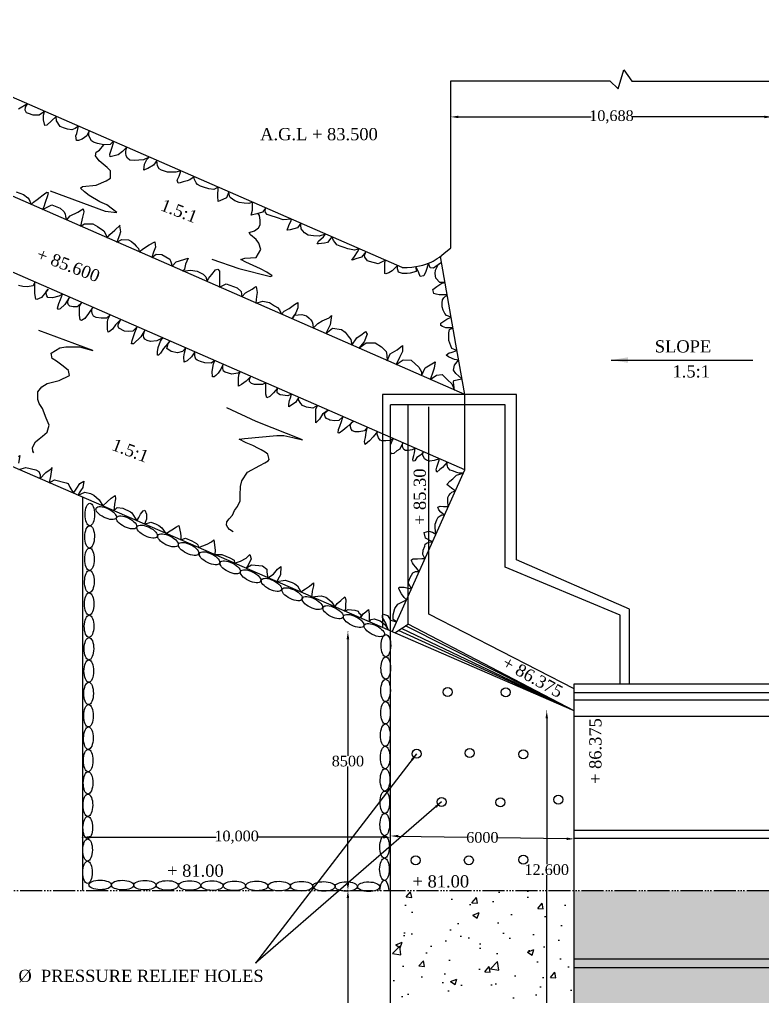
# Model space of a CAD drawing. Header units: millimetres. Extents: x 7935 to 194228, y 6997 to 116944.
# Drawn here: x 30254 to 54557, y 39617 to 71581 of the extents above; entities that cross this region are included whole.
import ezdxf

# ---------------------------------------------------------------- set-up
doc = ezdxf.new("R2010")
doc.units = ezdxf.units.MM
doc.header["$MEASUREMENT"] = 0
doc.linetypes.add('ACAD_ISO06W100', pattern=[36, 24, -3, 0, -3, 0, -3, 0, -3])
for name, color, linetype in [('DIM', 5, 'Continuous'), ('DWG.LINE', 10, 'Continuous'), ('HATCH', 2, 'Continuous'), ('TEXT', 7, 'Continuous')]:
    doc.layers.add(name, color=color, linetype=linetype)
doc.layers.add('DO LINE', color=3, linetype='Continuous', plot=False)
doc.styles.get("Standard").update_dxf_attribs({"font": 'TIMES.TTF', "height": 350})
doc.dimstyles.get("Standard").update_dxf_attribs({"dimtxt": 350, "dimasz": 250, "dimexe": 0.18, "dimexo": 0.0625, "dimgap": 0.09, "dimtad": 0, "dimtih": 1, "dimtoh": 1, "dimdec": 0, "dimzin": 0, "dimdsep": 46, "dimtxsty": 'Standard', "dimcen": 300, "dimclrd": 5, "dimclre": 5, "dimclrt": 4, "dimadec": 0, "dimazin": 0, "dimtfac": 1, "dimtdec": 0, "dimtofl": 0, "dimtmove": 0, "dimatfit": 3, "dimfxl": 5, "dimfxlon": 1, "dimtolj": 1, "dimtzin": 0, "dimarcsym": 0})

# ---------------------------------------------------------------- blocks, each defined once
blk = doc.blocks.new('*D40')
at = {"layer": 'Defpoints', "color": 0, "ltscale": 0.2}
for p in [(40996, 43083), (41225, 43083), (41110, 34716)]:
    blk.add_point(p, dxfattribs=at)
at = {"layer": 'DIM', "color": 5, "lineweight": -2, "ltscale": 0.2}
for p, q in [((41001, 43083), (40996, 43083)), ((40996, 42833), (40996, 39077)), ((40996, 34966), (40996, 38721)), ((41001, 34716), (40996, 34716))]:
    blk.add_line(p, q, dxfattribs=at)
at = {"layer": 'DIM', "color": 5, "ltscale": 0.2}
for points in [[(40954, 42833), (41038, 42833), (40996, 43083)], [(40954, 34966), (41038, 34966), (40996, 34716)]]:
    blk.add_solid(points, dxfattribs=at)
at = {"layer": 'DIM', "color": 4, "ltscale": 0.2, "insert": (40996, 38899), "char_height": 350, "attachment_point": 5}
blk.add_mtext('\\A1;8500', dxfattribs=at)
blk = doc.blocks.new('*D41')
at = {"layer": 'Defpoints', "color": 0, "ltscale": 0.2}
for p in [(40996, 51552), (41111, 51552), (41225, 43083)]:
    blk.add_point(p, dxfattribs=at)
at = {"layer": 'DIM', "color": 5, "lineweight": -2, "ltscale": 0.2}
for p, q in [((41001, 51552), (40996, 51552)), ((40996, 51302), (40996, 47495)), ((40996, 43333), (40996, 47139)), ((41001, 43083), (40996, 43083))]:
    blk.add_line(p, q, dxfattribs=at)
at = {"layer": 'DIM', "color": 5, "ltscale": 0.2}
for points in [[(40954, 51302), (41038, 51302), (40996, 51552)], [(40954, 43333), (41038, 43333), (40996, 43083)]]:
    blk.add_solid(points, dxfattribs=at)
at = {"layer": 'DIM', "color": 4, "ltscale": 0.2, "insert": (40996, 47317), "char_height": 350, "attachment_point": 5}
blk.add_mtext('\\A1;8500', dxfattribs=at)
blk = doc.blocks.new('*D44')
at = {"layer": 'Defpoints', "color": 0, "ltscale": 0.2}
for p in [(47447, 48963), (47500, 48963), (47357, 36639)]:
    blk.add_point(p, dxfattribs=at)
at = {"layer": 'DIM', "color": 5, "lineweight": -2, "ltscale": 0.2}
for p, q in [((47495, 48963), (47500, 48963)), ((47500, 48713), (47500, 43943)), ((47500, 36889), (47500, 43586)), ((47495, 36639), (47500, 36639))]:
    blk.add_line(p, q, dxfattribs=at)
at = {"layer": 'DIM', "color": 5, "ltscale": 0.2}
for points in [[(47458, 48713), (47542, 48713), (47500, 48963)], [(47458, 36889), (47542, 36889), (47500, 36639)]]:
    blk.add_solid(points, dxfattribs=at)
at = {"layer": 'DIM', "color": 4, "ltscale": 0.2, "insert": (47500, 43764), "char_height": 350, "attachment_point": 5}
blk.add_mtext('\\A1;12.600', dxfattribs=at)
blk = doc.blocks.new('*D45')
at = {"layer": 'Defpoints', "color": 0, "ltscale": 0.2}
for p in [(42392, 44888), (42392, 44868), (48399, 44792)]:
    blk.add_point(p, dxfattribs=at)
at = {"layer": 'DIM', "color": 5, "lineweight": -2, "ltscale": 0.2}
for p, q in [((42392, 44873), (42392, 44868)), ((42642, 44864), (44899, 44828)), ((48149, 44776), (45892, 44812)), ((48399, 44777), (48399, 44771))]:
    blk.add_line(p, q, dxfattribs=at)
at = {"layer": 'DIM', "color": 5, "ltscale": 0.2}
for points in [[(42643, 44906), (42641, 44822), (42392, 44868)], [(48149, 44817), (48148, 44734), (48399, 44772)]]:
    blk.add_solid(points, dxfattribs=at)
at = {"layer": 'DIM', "color": 4, "ltscale": 0.2, "insert": (45395, 44820), "char_height": 350, "attachment_point": 5}
blk.add_mtext('\\A1;6000', dxfattribs=at)
blk = doc.blocks.new('*D46')
at = {"layer": 'Defpoints', "color": 0, "ltscale": 0.2}
for p in [(32317, 44807), (42392, 44868), (42392, 44827)]:
    blk.add_point(p, dxfattribs=at)
at = {"layer": 'DIM', "color": 5, "lineweight": -2, "ltscale": 0.2}
for p, q in [((32317, 44822), (32317, 44827)), ((32567, 44827), (36683, 44827)), ((42142, 44827), (38026, 44827)), ((42392, 44832), (42392, 44827))]:
    blk.add_line(p, q, dxfattribs=at)
at = {"layer": 'DIM', "color": 5, "ltscale": 0.2}
for points in [[(32567, 44868), (32567, 44785), (32317, 44827)], [(42142, 44868), (42142, 44785), (42392, 44827)]]:
    blk.add_solid(points, dxfattribs=at)
at = {"layer": 'DIM', "color": 4, "ltscale": 0.2, "insert": (37355, 44827), "char_height": 350, "attachment_point": 5}
blk.add_mtext('\\A1;10,000', dxfattribs=at)
blk = doc.blocks.new('*D47')
at = {"layer": 'Defpoints', "color": 0, "ltscale": 0.2}
for p in [(44361, 68456), (54872, 68456), (54872, 68395)]:
    blk.add_point(p, dxfattribs=at)
at = {"layer": 'DIM', "color": 5, "lineweight": -2, "ltscale": 0.2}
for p, q in [((44361, 68400), (44361, 68395)), ((44611, 68395), (48951, 68395)), ((54622, 68395), (50282, 68395)), ((54872, 68400), (54872, 68395))]:
    blk.add_line(p, q, dxfattribs=at)
at = {"layer": 'DIM', "color": 5, "ltscale": 0.2}
for points in [[(44611, 68436), (44611, 68353), (44361, 68395)], [(54622, 68436), (54622, 68353), (54872, 68395)]]:
    blk.add_solid(points, dxfattribs=at)
at = {"layer": 'DIM', "color": 4, "ltscale": 0.2, "insert": (49617, 68395), "char_height": 350, "attachment_point": 5}
blk.add_mtext('\\A1;10,688', dxfattribs=at)

msp = doc.modelspace()

# ---------------------------------------------------------------- hatches: boundary and pattern name
at = {"layer": 'HATCH', "ltscale": 0.2}
h = msp.add_hatch(dxfattribs=at)
h.set_pattern_fill('AR-CONC', color=256, scale=300, style=0)
h.paths.add_polyline_path([(50000.6, 35819.7), (49651.2, 35819.7), (49651.2, 33746.4), (49943.9, 33173.1), (50000.6, 33192.6)])
h.paths.add_polyline_path([(49943.9, 33173.1), (49651.2, 33746.4), (49651.2, 33412.4), (45930.3, 32126.9), (45930.3, 28426.1), (46185, 28426.1), (46185, 31875.3)])
h.paths.add_polyline_path([(45930.3, 32126.9), (49651.2, 33412.4), (49651.2, 33746.4), (48592.5, 35819.7), (48399, 35819.7), (48399, 36008.7), (43531.6, 33894.1), (43531.6, 28426.1), (45930.3, 28426.1)])
h.paths.add_polyline_path([(46185, 28426.1), (45930.3, 28426.1), (45930.3, 27136.8), (42392.3, 27136.8), (42392.3, 28426.1), (41969.2, 28426.1), (41969.2, 26855), (46185, 26855)])
h.paths.add_polyline_path([(43531.6, 28426.1), (42817, 28426.1), (42817, 27136.8), (43531.6, 27136.8)], flags=17)
h.paths.add_polyline_path([(45930.3, 28426.1), (43531.6, 28426.1), (43531.6, 27136.8), (45930.3, 27136.8)], flags=17)
h.paths.add_polyline_path([(42817, 28426.1), (42392.3, 28426.1), (42392.3, 27136.8), (42817, 27136.8)])
h.paths.add_polyline_path([(42392.3, 34715.9), (41969.2, 34715.9), (41969.2, 28426.1), (42392.3, 28426.1)])
h.paths.add_polyline_path([(42817, 34212.1), (48214.9, 36559.1), (48205.8, 36576.9), (42419.6, 34715.9), (42392.3, 34715.9), (42392.3, 28426.1), (42817, 28426.1)])
h.paths.add_polyline_path([(43531.6, 33894.1), (48399, 36008.7), (48399, 36198.7), (48214.9, 36559.1), (42817, 34212.1), (42817, 28426.1), (43531.6, 28426.1)])
h.paths.add_polyline_path([(48399, 43082.6), (42392.3, 43082.6), (42392.3, 34715.9), (42419.6, 34715.9), (48205.8, 36576.9), (48399, 36639.1)])
h.paths.add_polyline_path([(46732.2, 37681.7), (47358.8, 37681.7), (47358.8, 38281.7), (46732.2, 38281.7)], flags=24)
h = msp.add_hatch(dxfattribs=at)
h.set_pattern_fill('AR-CONC', color=256, scale=300, style=0)
h.paths.add_polyline_path([(80089.2, 43082.6), (61318.5, 43082.6, -0.1999171), (61422.1, 42833.9, -1), (60721.2, 42833.9, -0.1999171), (60824.8, 43082.6), (48399, 43082.6), (48399, 40846.8), (80089.2, 40846.8)])
h.paths.add_polyline_path([(80089.2, 40846.8), (48399, 40846.8), (48399, 40564.8), (80089.2, 40564.8)])
h.paths.add_polyline_path([(80089.2, 40564.8), (48399, 40564.8), (48399, 36639.1), (80089.2, 36639.1)])
h.paths.add_polyline_path([(61473.1, 38559.2, -1), (60772.3, 38559.2, -1)], flags=16)
h.paths.add_polyline_path([(80089.2, 36639.1), (48399, 36639.1), (48399, 36365.9), (80089.2, 36365.9)])
h.paths.add_polyline_path([(80089.2, 36365.9), (48399, 36365.9), (48399, 36198.7), (48440.9, 36116.6), (80089.2, 36116.6)])
h.paths.add_polyline_path([(80089.2, 36116.6), (48440.9, 36116.6), (48592.5, 35819.7), (80089.2, 35819.7)])
h.paths.add_polyline_path([(80089.2, 43082.6), (80089.2, 40846.8), (100192.9, 40846.8), (100192.9, 43082.6)])
h.paths.add_polyline_path([(107543.6, 40846.8), (80089.2, 40846.8), (80089.2, 40564.8), (107543.6, 40564.8)])
h.paths.add_polyline_path([(107543.6, 40564.8), (80089.2, 40564.8), (80089.2, 36639.1), (107543.6, 36639.1)])
h.paths.add_polyline_path([(107553.6, 36639.1), (80089.2, 36639.1), (80089.2, 36365.9), (107553.6, 36365.9)])
h.paths.add_polyline_path([(107676.2, 36365.9), (80089.2, 36365.9), (80089.2, 36116.6), (107586.9, 36116.6)])
h.paths.add_polyline_path([(107586.9, 36116.6), (80089.2, 36116.6), (80089.2, 35819.7), (107480.6, 35819.7)])
h.paths.add_polyline_path([(63499.7, 41612.3), (64410.6, 41612.3), (64410.6, 41081.3), (63499.7, 41081.3)], flags=24)
h.paths.add_polyline_path([(62752.6, 42230.3), (63931.7, 42230.3), (63931.7, 41699.2), (62752.6, 41699.2)], flags=24)
h.paths.add_polyline_path([(64291.7, 37404.6), (65202.5, 37404.6), (65202.5, 36873.5), (64291.7, 36873.5)], flags=24)
h.paths.add_polyline_path([(62745.9, 38867.5), (63928, 38867.5), (63928, 38336.4), (62745.9, 38336.4)], flags=24)
h.paths.add_polyline_path([(60875.7, 38260.1), (61374, 38260.1), (61374, 38869.2), (60875.7, 38869.2)], flags=24)

# ---------------------------------------------------------------- linework, layer by layer
at = {"layer": 'DO LINE', "ltscale": 0.2}
for points in [[(50201.9, 49841.7), (50201.9, 52287.3), (46505.4, 53906.8), (46505.4, 59307.7), (42126.5, 59307.7), (42126.5, 51688.5)], [(49904.8, 49841.7), (49904.8, 52091), (46136.5, 53662.1), (46136.5, 58976.6), (42392.3, 58976.6)], [(42392.3, 52036.6), (42392.3, 58976.6)], [(48399, 49841.7), (107876.9, 49841.7)], [(48399, 49559.1), (107876.9, 49559.1)], [(48399, 49323.6), (107876.9, 49323.6)], [(48399, 48786.4), (107876.9, 48786.4)], [(48399, 45062.2), (107607.4, 45062.2)], [(48399, 44792.1), (107607.4, 44792.1)]]:
    msp.add_lwpolyline(points, dxfattribs=at)
at = {"layer": 'DO LINE', "linetype": 'ACAD_ISO06W100', "ltscale": 30}
msp.add_lwpolyline([(10829.3, 43082.6), (149818.5, 43082.6)], dxfattribs=at)
at = {"layer": 'DWG.LINE', "ltscale": 0.2}
msp.add_line((42392.3, 27136.8), (42392.3, 52036.6), dxfattribs=at)
for points in [[(42773.4, 63464.8), (24193.6, 71581.3)], [(44361.3, 69573), (49563.8, 69573), (49839.2, 69309), (50025.2, 69940.8), (50285.7, 69569.1), (57222.5, 69569.1), (57495.4, 69259.2), (57780.7, 69903.5), (57954.3, 69581.3), (66394.7, 69581.3), (66568.3, 69246.4), (66890.8, 70002.1), (67436.5, 69642.8), (79934, 69642.8)], [(44361.3, 64109.6), (44361.3, 69573)], [(44818.4, 59307.7), (22657.8, 69027.5)], [(42440.5, 51552.1), (44818.4, 56850.3), (21602.1, 66987.7)], [(42773.4, 63464.8), (42935.3, 63467.7), (43082.9, 63478.2), (43216.8, 63495.5), (43338.1, 63518.2), (43447.6, 63545.5), (43546.2, 63576.2), (43634.8, 63609.3), (43714.2, 63643.7), (43785.8, 63678.9), (43852.8, 63716.4), (43918.9, 63758.3), (43987.5, 63806.9), (44062.5, 63864.2), (44147.3, 63932.3), (44245.7, 64013.4), (44361.3, 64109.6)], [(44818.4, 59307.7), (44526.6, 60961.7), (44026.9, 63831.1)], [(48399, 48962.8), (19143.9, 61675.7)], [(44818.4, 56850.3), (44818.4, 59307.7)], [(48399, 48962.8), (42970.3, 51795.7), (42970.3, 58976.6)], [(48399, 49684.2), (43643.3, 52121.7), (43643.3, 58912.9)], [(32317.2, 55951.2), (32317.2, 43082.6)], [(42526.2, 51514.8), (42970.3, 51795.7)], [(48399, 48962.8), (42646.5, 51590.9)], [(48399, 48962.8), (42748.3, 51655.3)], [(48399, 48962.8), (42880.6, 51739)], [(48399, 35819.7), (48399, 49841.7)], [(48399, 40846.8), (107607.4, 40846.8)], [(48399, 40564.8), (107607.4, 40564.8)]]:
    msp.add_lwpolyline(points, dxfattribs=at)
at = {"layer": 'HATCH', "ltscale": 0.2}
for points in [[(30148.3, 65947.8), (30379.3, 65860), (30528.5, 65745.7), (30573.5, 65690.5), (30630.5, 65530.6), (30708.8, 65601.9), (30829.5, 65689.7), (30925.5, 65771.4), (30980.7, 65812.3), (31066.6, 65875.6), (31148.4, 65928.6), (31191.3, 65926.6), (31166.8, 65816.3), (31091.1, 65595.8), (31044.1, 65448.8), (31000.2, 65368.5), (31308.7, 65513.4), (31586.7, 65409.2), (31705.3, 65301), (31748.2, 65221.4), (31758.5, 65137.7), (31776.9, 65062.1), (31791.1, 65021.6), (31911.8, 65158.1), (32163.2, 65278.5), (32281.8, 65360.2), (32330.9, 65388.8), (32353.3, 65292.8), (32318.6, 65115.2), (32250.8, 64819.9), (32383, 64901.9), (32654.8, 64901.9), (32809.1, 64806.5), (33014.8, 64667.1), (33069.8, 64564.3), (33122.5, 64437.6), (33205.7, 64549.7), (33374.7, 64685.4), (33543.6, 64857.8), (33521.5, 64835.3), (33554.6, 64634), (33525.3, 64527.7), (33438, 64299.2), (33596.4, 64379.9), (33816.7, 64376.2), (33919.6, 64313.9), (34007.7, 64244.2), (34073.8, 64167.1), (34151, 64093.8), (34168.8, 63978.7), (34308.9, 64090.1), (34496.2, 64211.2), (34676.2, 64310.2), (34698.2, 64130.5), (34639.4, 63965.4), (34579.9, 63798.4), (34727.6, 63903), (34911.2, 63895.7), (35172, 63745.3), (35208.7, 63653.5), (35244, 63507.1), (35381.3, 63657.2), (35774.3, 63770.9), (35678.8, 63576.5), (35645.8, 63415.1), (35594.6, 63353.3), (35841.8, 63384.5), (36069.5, 63351.5), (36264.2, 63245.1), (36345, 63160.7), (36386.5, 63006), (36436.8, 63109.4), (36543.3, 63241.4), (36660.8, 63388.2), (36737.9, 63410.2), (36796.7, 63347.8), (36796.7, 63124), (36796.7, 62955.3), (36791, 62828.6), (37014.7, 62935.8), (37371, 62800), (37499.5, 62682.6), (37514.2, 62590.9), (37530.3, 62504.4), (37646.4, 62642.3), (37863.1, 62759.7), (37947.6, 62822), (37999, 62851.4), (38024.7, 62649.6), (38002.7, 62513.9), (37984.5, 62305.1), (38212, 62369.6), (38436.1, 62318.2), (38597.7, 62219.2), (38693.2, 62160.5), (38763, 62087.1), (38819.1, 61939.1), (38913.5, 62039.4), (39078.8, 62127.5), (39247.8, 62259.5), (39354.3, 62321.9), (39354.3, 62149.5), (39288.2, 61984.4), (39168.2, 61786), (39244.3, 61911.8), (39486.5, 61933), (39637.1, 61881.7), (39732.6, 61812), (39780.3, 61756.9), (39831.7, 61687.2), (39853.8, 61617.5), (39860.6, 61482.3), (40009.7, 61631.3), (40156.6, 61719.3), (40384.3, 61822), (40457.8, 61895.4), (40417.4, 61590.9), (40269, 61303.1), (40494.5, 61480.8), (40781, 61444.2), (40909.5, 61356.1), (41005, 61216.7), (41093.1, 61110.3), (41124.4, 60928), (41284.1, 61169), (41456.8, 61290.1), (41570.6, 61370.8), (41570.6, 61370.8), (41629.4, 61290.1), (41522.9, 61033.3), (41352.2, 60828.1), (41590.6, 61006.1), (41891.8, 61002.4), (42097.4, 60874), (42244.3, 60716.3), (42273.7, 60602.5), (42284.1, 60419.3), (42380.2, 60639.2), (42604.3, 60771.3), (42780.6, 60910.7), (42780.6, 60716.3), (42681.4, 60521.8), (42577.4, 60290.7), (42798.9, 60444.8), (43059.7, 60437.5), (43316.8, 60202.7), (43401.3, 60059.6), (43405, 59927.7), (43526.1, 60184.3), (43853, 60378.8), (43816.3, 60173.3), (43750.2, 59982.6), (43689.7, 59802.8), (43894.1, 59947.7), (44077.8, 59966.1), (44254.1, 59797.3), (44390, 59661.6), (44482.3, 59455.2), (44445, 59712.9), (44456.1, 59775.3), (44726.7, 59827.8), (44530.1, 59994.9), (44448.9, 60108.4), (44477.3, 60270.5), (44618.5, 60440.9), (44487.7, 60455), (44407.1, 60489.7), (44283.8, 60541.8), (44212.7, 60595.5), (44304.4, 60671.3), (44369.2, 60690.2), (44564.2, 60748.6), (44399.8, 60823.1), (44299.9, 61077.1), (44299.9, 61172.3), (44299.9, 61267.6), (44299.9, 61326.5), (44322.6, 61435.4), (44434.8, 61488.8), (44199.9, 61491.8), (44090.9, 61541.7), (44040.9, 61568.9), (44036.4, 61650.5), (44227.1, 61773), (44372.3, 61847.9), (44222.6, 61900), (44168.1, 61963.5), (44113.6, 62072.4), (44081.8, 62181.2), (44081.8, 62308.2), (44095.4, 62412.5), (44136.3, 62480.6), (44246, 62573.2), (43977.4, 62573.2), (43882, 62596.3), (43809.4, 62614.5), (43809.4, 62614.5), (43773, 62750.6), (43773, 62750.6), (43900.2, 62850.3), (44063.6, 62959.2), (44174.9, 62981.5), (44000.1, 62981.5), (43868.4, 63117.9), (43854.8, 63267.6), (43859.3, 63376.5), (43954.7, 63576.1), (44061, 63635.3), (43791.2, 63449.1), (43682.2, 63458.1), (43634.8, 63609.3), (43548.7, 63338.7), (43481.5, 63200), (43364.9, 63175.3), (43315.6, 63298.4), (43279.8, 63374.5), (43216.8, 63495.5), (43231.9, 63340.7), (43037, 63280.3), (42933.9, 63269.1), (42777.1, 63269.1), (42649.3, 63318.3), (42624.7, 63387.7), (42618, 63421.3), (42619.4, 63532.1), (42447.7, 63354.1), (42331.2, 63291.5), (42239.3, 63257.9), (42207.9, 63273.6), (42199, 63548.8), (42199, 63627.2), (42221.2, 63706), (41982.6, 63592.3), (41698.1, 63666.1), (41637.6, 63688.5), (41552.4, 63804.9), (41536.7, 63863.1), (41581.9, 63985.3), (41435.9, 63809.4), (41249.9, 63753.4), (41164.8, 63717.6), (41126.7, 63710.9), (41209.6, 63829.5), (41306, 63983.9), (41369, 64078.3), (41216.1, 64036.1), (40989.8, 64083.1), (40873.3, 64121.2), (40743.4, 64165.9), (40633.6, 64212.9), (40575.3, 64286.8), (40523.8, 64353.9), (40503.6, 64407.7), (40473.2, 64469.6), (40333.3, 64289), (40228, 64262.2), (40037.6, 64239.8), (39995, 64239.8), (40035.3, 64327.1), (40192.2, 64474.8), (40267.8, 64559.3), (40052.9, 64496.3), (39871.9, 64507.6), (39690.9, 64530.2), (39577.8, 64600.8), (39470.4, 64730.7), (39453.4, 64849.3), (39456.8, 64913.6), (39348.8, 64764.6), (39105.6, 64705.3), (39003.8, 64694), (39060.3, 64838), (39136.7, 65007.5), (39152.7, 65046.5), (38872.9, 65027), (38689, 65090.7), (38448.7, 65169.8), (38349.7, 65206.5), (38296, 65263), (38293.2, 65327.9), (38306.8, 65416), (38197, 65279.9), (38018.9, 65223.4), (37835.1, 65175.4), (37874.7, 65347.7), (37874.7, 65491.8), (37872.6, 65605.7), (37754.4, 65560.4), (37598.9, 65571.7), (37434.9, 65594.3), (37296.3, 65647.9), (37149.3, 65755.3), (37118.2, 65800.5), (37097.7, 65944.2), (37022, 65752.4), (36807.1, 65650.8), (36747.7, 65625.3), (36736.4, 65806.1), (36749.7, 66096.2), (36609.2, 66020.8), (36448, 66037.7), (36275.5, 66091.4), (36170.9, 66125.3), (36074.7, 66184.6), (36029.5, 66235.4), (35978.6, 66348.4), (35970.1, 66388), (35967, 66438.1), (35823.1, 66331.5), (35732.6, 66308.9), (35611, 66269.3), (35506.4, 66238.3), (35438.5, 66232.6), (35413.1, 66325.8), (35475.3, 66461.4), (35509.2, 66554.6), (35528.5, 66629.7), (35371.6, 66584.3), (35238.7, 66584.3), (35088.9, 66584.3), (34893.7, 66657.7), (34823, 66697.3), (34763.7, 66796.1), (34746.8, 66971.2), (34633.6, 66818.7), (34455.4, 66711.4), (34365, 66674.7), (34325.4, 66657.7), (34339.5, 66849.8), (34421.5, 66996.7), (34492.3, 67082.4), (34308.4, 66985.4), (34000.2, 66968.4), (33867.3, 66979.7), (33785.3, 67047.5), (33745.7, 67123.8), (33731.5, 67214.2), (33734.4, 67273.5), (33761.5, 67401.6), (33617.3, 67260.7), (33476, 67156.2), (33345.9, 67119.5), (33221.5, 67094), (33221.5, 67094), (33204.5, 67173.1), (33244.1, 67277.6), (33272.4, 67376.5), (33323.3, 67548.8), (33320.8, 67594.1), (33215.8, 67497.9), (33009.4, 67486.6), (32803, 67520.5), (32675.7, 67571.4), (32605, 67616.6), (32523, 67777.6), (32523, 67828.4), (32534.4, 67937.6), (32458, 67774.7), (32305.3, 67667.4), (32178, 67627.9), (32115.8, 67625), (32096, 67780.4), (32130, 67853.8), (32182.3, 68091.5), (32075, 68013.6), (31967.5, 67976.9), (31826.1, 67991), (31687.6, 68036.2), (31582.9, 68081.4), (31464.2, 68262.2), (31450.7, 68411.1), (31141.8, 68126.6), (31076.8, 68112.5), (31037.2, 68301.7), (31037.2, 68448.6), (31074.1, 68575.6), (30893, 68448.6), (30703.5, 68448.6), (30548, 68502.3), (30477.3, 68533.3), (30437.7, 68620.9), (30446.2, 68711.3), (30510.6, 68821.7), (30220, 68649.1)], [(31252.9, 65972.9), (33060.5, 65310.9), (33433, 65267.1), (33109.8, 65513.3), (32879.7, 65611.8), (32534.6, 65825.2), (32375.8, 65940.1), (32249.8, 66060.4), (32310.1, 66120.6), (32764.7, 66158.9), (33093.4, 66303.4), (33230.3, 66390.9), (33230.3, 66626.2), (33120.7, 66741.1), (32857.8, 66959.9), (32737.3, 67118.6), (32759.2, 67239), (32868.8, 67304.6), (33009.4, 67486.6)], [(36547.6, 63745), (37431.8, 63431.3), (38466, 63169.2), (38516.3, 63196.2), (38342.4, 63319.7), (38133.8, 63420.1), (37654.7, 63647.8), (37488.6, 63732.7), (37488.6, 63732.7), (37619.9, 63771.2), (37994.7, 63798.3), (38149.3, 64054.8), (38079.8, 64259.3), (37990.9, 64386.7), (37805.4, 64533.3), (37766.8, 64614.4), (37936.8, 64672.3), (38068.2, 64768.7), (38126.1, 64865.2), (38130, 65011.9), (38102.9, 65166.2), (38056.8, 65235.5)], [(30232.4, 56857.2), (30462.9, 56929.1), (30788.1, 56852.8), (30889.9, 56790.7), (30932.3, 56686.2), (30919.5, 56558.6), (31111.7, 56755.6), (31289.9, 56885.5), (31315.3, 56919.4), (31270.1, 56625.6), (31241.8, 56532.4), (31226.2, 56425.3), (31394.5, 56515.5), (31784.7, 56425.1), (31841.3, 56405.3), (31900.7, 56283.9), (32015.1, 56082.5), (32133.8, 56246), (32229.9, 56401.4), (32357.2, 56472), (32320.4, 56274.3), (32252.5, 56158.5), (32210.1, 56090.7), (32168.2, 56015.9), (32388.3, 56118.9), (32577.7, 56076.6), (32682.3, 56020.1), (32863.3, 55870.4), (32976.5, 55664.7), (32976.5, 55664.7), (33121.6, 55804.6), (33248.8, 55923.2), (33378.9, 56010.8), (33390.2, 55900.6), (33356.3, 55725.5), (33353.5, 55601.2), (33336.2, 55508.4), (33449.6, 55615.4), (33630.6, 55595.6), (33879.4, 55477), (33924.7, 55437.4), (34096.3, 55178.1), (34159.8, 55293), (34210.7, 55394.7), (34298.4, 55502), (34357.8, 55530.2), (34408.7, 55397.5), (34408.7, 55309.9), (34408.7, 55233.7), (34346.5, 55069.4), (34550, 55140.5), (34705.6, 55078.3), (34807.4, 55021.8), (34909.2, 54954), (35037.1, 54769.3), (35240.3, 54879.6), (35393, 54984.1), (35463.7, 55020.9), (35514.6, 54775.1), (35534.4, 54676.3), (35527.6, 54556.1), (35678.6, 54608.5), (35890.7, 54523.7), (36043.4, 54441.8), (36091.4, 54393.8), (36108.8, 54303.6), (36392, 54417.9), (36533.4, 54497), (36612.5, 54553.5), (36657.8, 54217.3), (36639.4, 54073), (36867, 54078.9), (37130, 53971.6), (37277.1, 53889.7), (37290.1, 53790.2), (37487.5, 53860.5), (37662.8, 53953.7), (37790, 54075.1), (37832.4, 53931.1), (37733.5, 53733.4), (37691.1, 53659.9), (37657.8, 53630.4), (37843.8, 53741.8), (38197.2, 53705.1), (38338.6, 53595), (38347.1, 53524.4), (38358.4, 53422.7), (38373.9, 53319.3), (38563, 53433.3), (38695.9, 53594.3), (38797.7, 53684.7), (38794.8, 53410.7), (38743.9, 53331.6), (38669.7, 53190.7), (38939, 53241.2), (39170.9, 53165), (39258.6, 53122.6), (39351.9, 53057.6), (39451.4, 52851), (39603.6, 52958.8), (39742.1, 53046.3), (39872.2, 53153.7), (39875, 53057.6), (39821.3, 52874.1), (39815.6, 52761.1), (39809.4, 52695.4), (40124.8, 52723.6), (40274.6, 52684), (40376.4, 52604.9), (40461.3, 52531.5), (40563.2, 52367.9), (40563.2, 52367.9), (40639.4, 52477.8), (40761, 52576.7), (40893.9, 52692.5), (40925, 52596.5), (40916.5, 52412.9), (40916.5, 52302.7), (40887.3, 52227), (41005, 52278.5), (41225.6, 52253.1), (41327.4, 52219.2), (41358.5, 52168.4), (41415, 52109.1), (41410.5, 51999.7), (41491.4, 52134.5), (41579, 52199.5), (41672.3, 52275.7), (41689.3, 52128.8), (41689.3, 51962.2), (41690.3, 51878.1), (41754.4, 51948.1), (41856.2, 51967.9), (41986.2, 51934), (42051.3, 51908.5), (42206.8, 51789.9), (42307.7, 51609.8), (42240.7, 51835.1), (42126.5, 52018.7), (42126.5, 52083.7), (42164.4, 52123.2), (42291.6, 52078), (42392.3, 51931.1), (42582.8, 51869.1), (42476.7, 51952), (42480, 52102.8), (42526, 52312.7), (42627.7, 52457), (42778.7, 52529.1), (42909.7, 52597.5), (42834.7, 52665.4), (42749.4, 52790), (42664, 52950.7), (42667.3, 53013), (42838, 53009.7), (42970.3, 52976.9), (43071.9, 52959), (42970.3, 53145.4), (43035.1, 53329), (43120.5, 53473.3), (43205.8, 53522.4), (43325.9, 53524.9), (43212.5, 53664.4), (43143.6, 53746.4), (43107.5, 53802.2), (43081.2, 53871), (43081.2, 53907.1), (43133.7, 53933.3), (43219.1, 53933.3), (43268.3, 53933.3), (43416.1, 53943.2), (43513.7, 53943.2), (43446.2, 54078.3), (43462.6, 54219.3), (43515.1, 54350.5), (43528.3, 54416), (43590.7, 54455.4), (43643.3, 54481.6), (43757.8, 54487.2), (43531.6, 54616.1), (43495.5, 54796.4), (43643.3, 54835.8), (43764.6, 54809.5), (43870.8, 54739), (43853.9, 54948.8), (43853.9, 55066.9), (43903.1, 55207.9), (43945.8, 55296.4), (44011.4, 55345.6), (44067.2, 55371.8), (44152.4, 55366.4), (44041, 55458.3), (43972.1, 55543.5), (43939.2, 55622.2), (44018, 55655), (44119.8, 55651.7), (44195.3, 55651.7), (44277.8, 55645.7), (44261.1, 55823), (44261.1, 55941), (44297.2, 56009.9), (44349.7, 56068.9), (44395.7, 56114.8), (44508.9, 56160.7), (44379.3, 56249.7), (44271, 56338.3), (44231.6, 56371.1), (44326.8, 56472.7), (44428.5, 56551.4), (44546.7, 56669.4), (44770.6, 56743.8), (44640.2, 56735.7), (44562.8, 56762.9), (44420.6, 56810.7), (44345.5, 56837.9), (44268.1, 56922), (44248.8, 56967.5), (44240.8, 57003.9), (44244, 57101.2), (44092.1, 56921.5), (44006.2, 56856.2), (43899.9, 56770.4), (43899.9, 56770.4), (43881.5, 56852.1), (43908.1, 56935.8), (43953.1, 57068.5), (43979.6, 57166.6), (43989.1, 57212.5), (43819.8, 57150.8), (43674.7, 57134.5), (43566.3, 57161), (43498.8, 57212.1), (43435.5, 57350.9), (43464.7, 57441.4), (43366, 57324.4), (43249.4, 57250.9), (43184, 57142.7), (43126.8, 57136.5), (43116.6, 57199.8), (43151.3, 57314.2), (43171.8, 57402), (43195.2, 57559.1), (43097.5, 57507.3), (42970.3, 57482.8), (42876.7, 57482.8), (42825.6, 57511.3), (42792.9, 57574.6), (42780.6, 57613.4), (42780.6, 57674.7), (42791.4, 57735.5), (42696.8, 57527.7), (42592.5, 57468.5), (42498.5, 57386.8), (42437.2, 57368.4), (42392.3, 57401.1), (42392.3, 57468.5), (42392.3, 57666.5), (42451.5, 57823.8), (42482, 57870.5), (42392.3, 57811.6), (42236.1, 57799.3), (42101.2, 57799.3), (42046, 57815.6), (41992.9, 57895.3), (41956.1, 58019.8), (41959.3, 58098.8), (41818.7, 57926.2), (41702.2, 57797.5), (41563.2, 57677), (41540.7, 57771), (41573.4, 57901.6), (41593.8, 58069.1), (41618.4, 58158.9), (41638.1, 58239), (41534.4, 58124.9), (41360.6, 58096.4), (41237.9, 58096.4), (41143.9, 58127), (41098.9, 58174), (41066.2, 58294.4), (41094.8, 58355.7), (41135.7, 58402.7), (41175.7, 58440.9), (40964, 58243.4), (40829.1, 58139.2), (40712.6, 58045.3), (40679.9, 58057.6), (40688, 58163.7), (40733, 58278.1), (40788.2, 58433.3), (40823, 58543.5), (40838.2, 58588.3), (40701.7, 58466.5), (40568.8, 58450.2), (40407.3, 58474.7), (40374.6, 58495.1), (40296.9, 58529.8), (40254, 58582.9), (40231.5, 58642.1), (40252, 58725.8), (40349.7, 58801.6), (40164.1, 58668.6), (40070, 58505.3), (39941.2, 58382.8), (39941.2, 58564.5), (39943.3, 58838.1), (39996.9, 58955.6), (39848.5, 58863.4), (39646.1, 58902.2), (39505, 58955.3), (39456, 59014.5), (39384.4, 59141.1), (39391.8, 59219.9), (39276.1, 59055.4), (39059.4, 58910.4), (39063.5, 58992.1), (39088, 59116.6), (39112.5, 59198.3), (39146.1, 59327.2), (39030.3, 59266.6), (38776.8, 59303.3), (38693, 59358.5), (38682.8, 59391.1), (38696.4, 59523.5), (38564.2, 59370.7), (38443.6, 59242.1), (38341.4, 59203.3), (38308.7, 59325.8), (38308.7, 59395.2), (38308.7, 59505.5), (38308.7, 59595.3), (38313, 59690.9), (38199.8, 59636.6), (37942.2, 59640.7), (37840, 59673.3), (37780.7, 59742.8), (37780.7, 59779.5), (37788.9, 59832.6), (37824.6, 59904.2), (37672.4, 59750.9), (37510.9, 59644.8), (37441.3, 59593.7), (37414.8, 59581.5), (37414.8, 59738.7), (37414.8, 59838.7), (37427, 59951), (37470.7, 60058.7), (37400, 60008.9), (37201.7, 59982.4), (36981, 60043.6), (36925.8, 60076.3), (36907.4, 60164.1), (36901.2, 60223.3), (36911, 60303.1), (36844, 60145.7), (36752, 60008.9), (36672.3, 59935.4), (36623.2, 59892.5), (36566, 59886.4), (36553.7, 60068.1), (36602.8, 60321.3), (36641.9, 60420.6), (36527, 60334.2), (36316.5, 60346.5), (36169.3, 60393.4), (36069.1, 60432.2), (36022.1, 60471), (36003.7, 60534.3), (35989.4, 60589.4), (35989.9, 60705.3), (35884.5, 60548.9), (35733.2, 60412.1), (35643.2, 60367.1), (35626.9, 60544.8), (35645.3, 60677.5), (35694, 60834.5), (35585.6, 60720.9), (35422.1, 60680), (35209.5, 60720.9), (35076.6, 60818.9), (35117.5, 60986.3), (35174.3, 61061.4), (34968.3, 60820.9), (34866.1, 60659.6), (34796.6, 60602.4), (34772, 60604.5), (34772, 60706.6), (34786.3, 60853.6), (34868.1, 61055.7), (34944.2, 61161.9), (34750.8, 61064.6), (34534.1, 61046.2), (34427.8, 61074.8), (34350.1, 61123.8), (34321.5, 61181), (34309.3, 61248.4), (34309.3, 61281), (34353.6, 61419.7), (34217.3, 61197.3), (33986.3, 60972.7), (33914.7, 60972.7), (33939.2, 61076.8), (34027.1, 61346.4), (34100.1, 61530.5), (33957.1, 61389.6), (33803.8, 61371.2), (33683.2, 61383.5), (33501.3, 61487.6), (33484.9, 61538.7), (33484.9, 61587.7), (33525.8, 61691.8), (33563.6, 61764.7), (33395, 61591.8), (33298.9, 61450.9), (33196.7, 61375.3), (33149.6, 61346.7), (33129.2, 61440.7), (33127.2, 61569.3), (33127.2, 61675.5), (33145.6, 61763.3), (33215.9, 61916.6), (33093.6, 61807.3), (32919.8, 61807.3), (32762.4, 61827.7), (32674.5, 61872.6), (32625.4, 61964.5), (32623.4, 62040.1), (32623.4, 62097.2), (32646.8, 62165), (32511, 61958.4), (32390.3, 61803.2), (32275.9, 61731.7), (32235, 61756.2), (32218.6, 61913.5), (32216.6, 61999.2), (32216.6, 62140.1), (32216.6, 62199.3), (32292.6, 62319.7), (32138.2, 62177.6), (32007.3, 62177.6), (31903.1, 62208.2), (31858.1, 62249.1), (31833.6, 62306.3), (31833.6, 62361.4), (31889.3, 62495.8), (31731.4, 62261.3), (31584.2, 62120.4), (31524.9, 62095.9), (31496.3, 62140.9), (31539.2, 62285.8), (31598.5, 62424.7), (31657.1, 62597.2), (31534.5, 62527.3), (31336.2, 62480.3), (31180.8, 62490.6), (31144.1, 62541.6), (31113.4, 62664.1), (31193.1, 62764.2), (31113.4, 62664.1), (30970.3, 62490.6), (30821.1, 62419.1), (30784.3, 62435.4), (30757.7, 62619.2), (30753.6, 62886.7), (30757.7, 62989.9), (30700.5, 62864.9), (30500.1, 62832.2), (30367.3, 62844.5), (30216, 62883.3)], [(30721.2, 57399.4), (30693.4, 57455), (30676.7, 57580), (30771.3, 57760.6), (30893.7, 57863.4), (31005, 57949.6), (31155.2, 58082.9), (31221.9, 58304), (31130.1, 58542.9), (31007.7, 58856.9), (30896.4, 59020.8), (30849.1, 59151.4), (30849.1, 59287.6), (30849.1, 59401.5), (30983.2, 59561.4), (31161.1, 59668), (31552.4, 59774.6), (31893.9, 59930.9), (31858.3, 60094.3), (31680.4, 60236.5), (31459.9, 60399.9), (31317.6, 60492.3), (31289.1, 60669.9), (31573.7, 60840.5), (31772.9, 60868.9), (31986.4, 60876), (32221.1, 60876), (32648, 60748.1), (30883.6, 61409)], [(37244, 54816.9), (37125.1, 54896.1), (37062.8, 54963.9), (37023.2, 55037.4), (37023.2, 55037.4), (37034.5, 55150.5), (37108.1, 55241), (37215.7, 55365.4), (37289.2, 55512.4), (37385.5, 55648.1), (37470.4, 55834.6), (37476, 56021.2), (37481.7, 56298.3), (37521.3, 56484.9), (37708.1, 56773.2), (38109.4, 56989.4), (38276.4, 57072.8), (38383.8, 57144.3), (38415.6, 57188), (38375.8, 57362.7), (38284.3, 57430.3), (38157.1, 57505.7), (38065.7, 57549.4), (37886.7, 57640.8), (37668, 57728.1), (37576.6, 57775.8), (37501, 57823.5), (37501, 57823.5), (37437.4, 57851.3), (37616.3, 57875.1), (38670, 57970.4), (38900.7, 57970.4), (39198.9, 57902.9), (39513, 57827.4), (37991.2, 58434.2), (37035.3, 58871)], [(30219.7, 57282.1), (30259.3, 57318.9), (30219.7, 57064.7)]]:
    msp.add_lwpolyline(points, dxfattribs=at)
for centre in [(44259.9, 49578.1), (46161.1, 49569.8), (43242.5, 47557.4), (44977, 47582.4), (46736.5, 47540.7), (44059.7, 45983.2), (45986, 45966.5), (47878.9, 46058.1), (43210.7, 44068.6), (44951.6, 44073.5), (46735, 44090.2)]:
    msp.add_circle(centre, 147.4, dxfattribs=at)
for centre, major_axis in [((32552.7, 55386.4), (-2.4, -365.9)), ((33087.7, 55433), (327.8, -162.7)), ((33754.8, 55126.5), (327.8, -162.7)), ((32547.9, 54654.6), (-2.4, -365.9)), ((34428.5, 54826.7), (327.8, -162.7)), ((35110.3, 54538.8), (327.8, -162.7)), ((35784, 54259), (327.8, -162.7)), ((32543.1, 53922.7), (-2.4, -365.9)), ((36471.1, 53952.5), (327.8, -162.7)), ((37146.9, 53656.8), (327.8, -162.7)), ((32538.3, 53190.9), (-2.4, -365.9)), ((37814, 53363.6), (327.8, -162.7)), ((38494.5, 53083.8), (327.8, -162.7)), ((32533.6, 52459.1), (-2.4, -365.9)), ((39174.9, 52777.3), (327.8, -162.7)), ((39830.6, 52489.1), (327.8, -162.7)), ((40511, 52189.2), (327.8, -162.7)), ((41184.8, 51902.7), (327.8, -162.7)), ((32528.8, 51727.3), (-2.4, -365.9)), ((41858.5, 51602.8), (327.8, -162.7)), ((32524, 50995.4), (-2.4, -365.9)), ((42238.8, 51094.9), (-2.4, -365.9)), ((32519.2, 50263.6), (-2.4, -365.9)), ((42234, 50363), (-2.4, -365.9)), ((32514.5, 49531.8), (-2.4, -365.9)), ((42229.2, 49631.2), (-2.4, -365.9)), ((42224.4, 48899.4), (-2.4, -365.9)), ((32509.7, 48800), (-2.4, -365.9)), ((32504.9, 48068.1), (-2.4, -365.9)), ((42219.7, 48167.6), (-2.4, -365.9)), ((32500.1, 47336.3), (-2.4, -365.9)), ((42214.9, 47435.7), (-2.4, -365.9)), ((42210.1, 46703.9), (-2.4, -365.9)), ((32495.3, 46604.5), (-2.4, -365.9)), ((32490.6, 45872.7), (-2.4, -365.9)), ((42205.3, 45972.1), (-2.4, -365.9)), ((32485.8, 45140.8), (-2.4, -365.9)), ((42200.6, 45240.3), (-2.4, -365.9)), ((32481, 44409), (-2.4, -365.9)), ((42195.8, 44508.4), (-2.4, -365.9)), ((42191, 43776.6), (-2.4, -365.9)), ((32476.2, 43677.2), (-2.4, -365.9)), ((32892, 43266), (-365.9, 2.4)), ((33623.8, 43261.2), (-365.9, 2.4)), ((34355.6, 43256.4), (-365.9, 2.4)), ((35087.4, 43251.6), (-365.9, 2.4)), ((35819.3, 43246.8), (-365.9, 2.4)), ((36551.1, 43242.1), (-365.9, 2.4)), ((37282.9, 43237.3), (-365.9, 2.4)), ((38014.8, 43232.5), (-365.9, 2.4)), ((38746.6, 43227.7), (-365.9, 2.4)), ((39478.4, 43223), (-365.9, 2.4)), ((40210.2, 43218.2), (-365.9, 2.4)), ((40942.1, 43213.4), (-365.9, 2.4)), ((41673.9, 43208.6), (-365.9, 2.4))]:
    msp.add_ellipse(centre, major_axis=major_axis, ratio=0.427279, dxfattribs=at)
msp.add_ellipse((42186.2, 43044.8), major_axis=(-2.4, -365.9), ratio=0.427279, start_param=1.6771777, end_param=4.6115864, dxfattribs=at)

# ---------------------------------------------------------------- texts
at = {"layer": 'TEXT', "ltscale": 0.2}
for s, p in [('A.G.L + 83.500', (38126, 67630.9)), ('SLOPE', (51034, 60687.8)), ('1.5:1', (51614.6, 59869)), ('+ 81.00', (35081, 43533.5)), ('+ 81.00', (43109.4, 43183.1)), ('100 %%C  PRESSURE RELIEF HOLES', (29159.6, 40090.5))]:
    msp.add_text(s, height=400, dxfattribs=at).set_placement(p)
for s, rotation, p in [('1.5:1', 339.16729, (34831.2, 65349.6)), ('+ 85.600', 339.16729, (30772.2, 63742.7)), ('1.5:1', 339.16729, (33236, 57510.9)), ('+ 85.30', 90, (43546.5, 55040.5)), ('+ 86.375', 330.91758, (46001.5, 50418.2)), ('+ 86.375', 90, (49290.9, 46568.3))]:
    msp.add_text(s, height=400, rotation=rotation, dxfattribs=at).set_placement(p)

# ---------------------------------------------------------------- dimensions: what is measured, and where the dimension line sits
at = {"layer": 'DIM', "ltscale": 0.2}
for base, p1, p2, text, picture, middle in [((54872.3, 68394.8), (44361.3, 68455.6), (54872.3, 68455.6), '10,688', '*D47', (49616.8, 68394.8)), ((42392, 44826.8), (32317.2, 44807.1), (42392, 44867.8), '10,000', '*D46', (37354.6, 44826.8))]:
    dim = msp.add_linear_dim(base=base, p1=p1, p2=p2, text=text, dimstyle='Standard', dxfattribs=at)
    dim.commit()
    dim.dimension.update_dxf_attribs({"geometry": picture, "text_midpoint": middle})
for base, p1, p2, picture, middle in [((40996, 51552.1), (41224.9, 43082.6), (41111.1, 51552.1), '*D41', (40996, 47317.4)), ((40996, 43082.6), (41109.7, 34715.9), (41224.9, 43082.6), '*D40', (40996, 38899.3))]:
    dim = msp.add_linear_dim(base=base, p1=p1, p2=p2, angle=90, text='8500', dimstyle='Standard', override={"dimtmove": 1}, dxfattribs=at)
    dim.commit()
    dim.dimension.update_dxf_attribs({"geometry": picture, "text_midpoint": middle})
dim = msp.add_linear_dim(base=(47500.2, 48962.8), p1=(47357.2, 36639.1), p2=(47446.6, 48962.8), angle=90, text='12.600', dimstyle='Standard', dxfattribs=at)
dim.commit()
dim.dimension.update_dxf_attribs({"geometry": '*D44', "text_midpoint": (47500.2, 43764.1), "dimtype": 160})
dim = msp.add_aligned_dim(p1=(48399, 44792.1), p2=(42392.3, 44888.5), distance=20.5, text='6000', dimstyle='Standard', dxfattribs=at)
dim.commit()
dim.dimension.update_dxf_attribs({"geometry": '*D45', "text_midpoint": (45395.3, 44819.8)})

# ---------------------------------------------------------------- leaders
for points, override in [([(49610.4, 60439.5), (54240.8, 60439.5)], {"dimasz": 550, "dimgap": 0.09, "dimtad": 0}), ([(43242.5, 47557.4), (37976.6, 40704.9)], {"dimgap": 0.09, "dimtad": 0}), ([(44059.7, 45983.2), (37976.6, 40704.9)], {"dimgap": 0.09, "dimtad": 0})]:
    msp.add_leader(points, dimstyle='Standard', override=override, dxfattribs=at)

doc.saveas('drawing.dxf')
